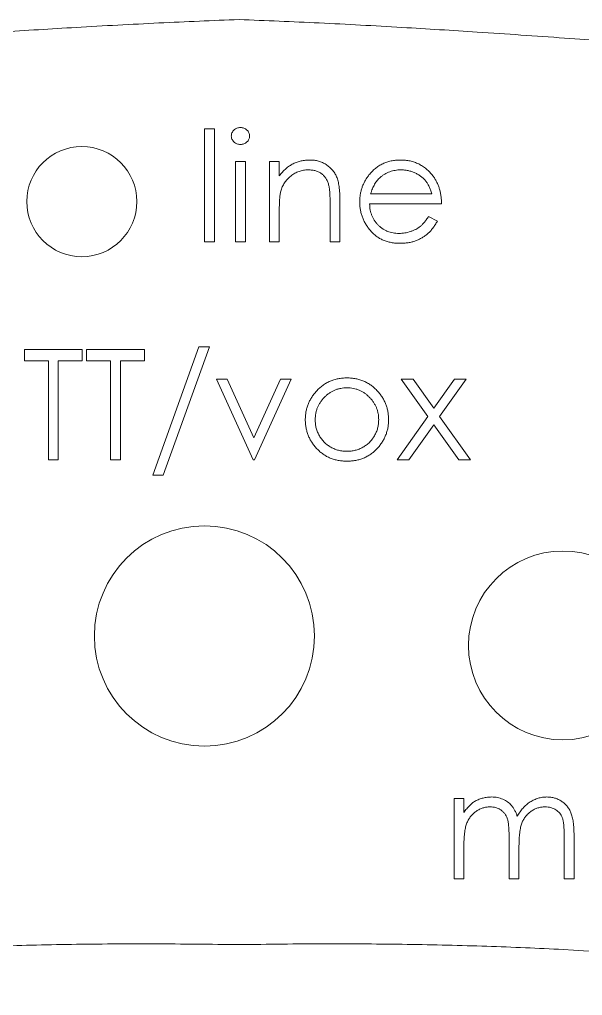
# Model space of a CAD drawing. Header units: millimetres. Extents: x -29.7 to 29.7, y -13.4 to 17.6.
# Drawn here: x -6.98 to 10.92, y -13.39 to 17.63 of the extents above; entities that cross this region are included whole.
import ezdxf

# ---------------------------------------------------------------- set-up
doc = ezdxf.new("R2010")
doc.units = ezdxf.units.MM

msp = doc.modelspace()

# ---------------------------------------------------------------- linework, layer by layer
at = {"color": 7, "linetype": 'Continuous', "lineweight": 15}
for p, q in [((-1.102, 14.151), (-0.788, 14.151)), ((-1.102, 10.562), (-1.102, 14.151)), ((-0.788, 14.151), (-0.788, 10.562)), ((-0.114, 13.119), (0.2, 13.119)), ((-0.114, 10.562), (-0.114, 13.119)), ((0.2, 13.119), (0.2, 10.562)), ((0.962, 13.119), (1.277, 13.119)), ((0.962, 10.562), (0.962, 13.119)), ((1.277, 13.119), (1.277, 12.658)), ((3.206, 11.868), (3.206, 10.562)), ((4.181, 12.087), (6.123, 12.087)), ((1.277, 11.487), (1.277, 10.562)), ((2.892, 10.562), (2.892, 11.765)), ((6.437, 11.773), (4.148, 11.773)), ((6.023, 11.369), (6.302, 11.223)), ((-0.788, 10.562), (-1.102, 10.562)), ((0.2, 10.562), (-0.114, 10.562)), ((1.277, 10.562), (0.962, 10.562)), ((3.206, 10.562), (2.892, 10.562)), ((-6.825, 7.138), (-4.985, 7.138)), ((-6.825, 6.779), (-6.825, 7.138)), ((-4.985, 7.138), (-4.985, 6.779)), ((-4.851, 7.138), (-3.011, 7.138)), ((-4.851, 6.779), (-4.851, 7.138)), ((-3.011, 7.138), (-3.011, 6.779)), ((-2.742, 3.144), (-1.278, 7.227)), ((-0.947, 7.227), (-2.411, 3.144)), ((-1.278, 7.227), (-0.947, 7.227)), ((-6.062, 6.779), (-6.825, 6.779)), ((-6.062, 3.638), (-6.062, 6.779)), ((-5.748, 6.779), (-5.748, 3.638)), ((-4.985, 6.779), (-5.748, 6.779)), ((-4.088, 6.779), (-4.851, 6.779)), ((-4.088, 3.638), (-4.088, 6.779)), ((-3.774, 6.779), (-3.774, 3.638)), ((-3.011, 6.779), (-3.774, 6.779)), ((-0.723, 6.195), (-0.383, 6.195)), ((0.444, 3.638), (-0.723, 6.195)), ((-0.383, 6.195), (0.467, 4.333)), ((0.467, 4.333), (1.316, 6.195)), ((1.656, 6.195), (0.489, 3.638)), ((1.316, 6.195), (1.656, 6.195)), ((5.156, 6.195), (5.529, 6.195)), ((6.001, 5.011), (5.156, 6.195)), ((5.529, 6.195), (6.188, 5.273)), ((6.188, 5.273), (6.846, 6.195)), ((7.22, 6.195), (6.375, 5.011)), ((6.846, 6.195), (7.22, 6.195)), ((5.021, 3.638), (6.001, 5.011)), ((6.375, 5.011), (7.354, 3.638)), ((6.188, 4.749), (5.395, 3.638)), ((6.981, 3.638), (6.188, 4.749)), ((-5.748, 3.638), (-6.062, 3.638)), ((-3.774, 3.638), (-4.088, 3.638)), ((0.489, 3.638), (0.444, 3.638)), ((5.395, 3.638), (5.021, 3.638)), ((7.354, 3.638), (6.981, 3.638)), ((-2.411, 3.144), (-2.742, 3.144)), ((6.834, -7.123), (7.148, -7.123)), ((6.834, -9.681), (6.834, -7.123)), ((7.148, -7.123), (7.148, -7.568)), ((10.334, -9.681), (10.334, -8.294)), ((10.648, -8.296), (10.648, -9.681)), ((7.148, -8.605), (7.148, -9.681)), ((8.584, -9.681), (8.584, -8.38)), ((8.898, -8.686), (8.898, -9.681)), ((7.148, -9.681), (6.834, -9.681)), ((8.898, -9.681), (8.584, -9.681)), ((10.648, -9.681), (10.334, -9.681))]:
    msp.add_line(p, q, dxfattribs=at)
for centre, radius in [((-5.002, 11.842), 1.75), ((-1.102, -1.962), 3.5), ((10.293, -2.262), 3)]:
    msp.add_circle(centre, radius, dxfattribs=at)
for points, knots in [([(0, 17.629), (-0.422, 17.612), (-1.272, 17.579), (-2.557, 17.519), (-3.863, 17.453), (-5.54, 17.359), (-7.708, 17.223), (-10.296, 17.045), (-12.948, 16.852), (-15.104, 16.694), (-16.829, 16.573), (-18.157, 16.475), (-19.449, 16.355), (-20.762, 16.191), (-22.006, 15.972), (-23.287, 15.653), (-24.489, 15.225), (-25.645, 14.627), (-26.49, 13.981), (-27.08, 13.35), (-27.581, 12.682), (-28.107, 11.733), (-28.585, 10.529), (-28.958, 9.261), (-29.342, 7.589), (-29.641, 5.474), (-29.725, 3.349), (-29.715, 1.866), (-29.708, 1.018), (-29.699, 0.259), (-29.702, -0.8), (-29.718, -2.072), (-29.737, -3.433), (-29.742, -4.748), (-29.721, -6.022), (-29.661, -7.297), (-29.547, -8.32), (-29.368, -9.153), (-29.173, -9.795), (-28.901, -10.435), (-28.465, -11.174), (-27.8, -11.977), (-27.005, -12.622), (-26.248, -13.029), (-25.651, -13.247), (-25.023, -13.366), (-24.398, -13.396), (-23.745, -13.362), (-23.104, -13.288), (-22.448, -13.19), (-21.599, -13.057), (-20.108, -12.842), (-17.978, -12.567), (-15.422, -12.294), (-12.86, -12.078), (-10.34, -11.92), (-7.828, -11.814), (-5.303, -11.756), (-2.683, -11.737), (-0.905, -11.76), (0, -11.771)], [0, 0, 0, 0, 0.01536, 0.030974, 0.046844, 0.062969, 0.092111, 0.125923, 0.1574, 0.188877, 0.204616, 0.220355, 0.237352, 0.251861, 0.268484, 0.283327, 0.299857, 0.314807, 0.330573, 0.338282, 0.34619, 0.360916, 0.377595, 0.393272, 0.408977, 0.440015, 0.470867, 0.4863, 0.494019, 0.501738, 0.513903, 0.532596, 0.548024, 0.563455, 0.580478, 0.594375, 0.609925, 0.617893, 0.625348, 0.634318, 0.643156, 0.656487, 0.672071, 0.680056, 0.687686, 0.695103, 0.703235, 0.710388, 0.718897, 0.726718, 0.73454, 0.750181, 0.78155, 0.812714, 0.843753, 0.875134, 0.904631, 0.935268, 0.967054, 1, 1, 1, 1]), ([(0, -11.771), (0.457, -11.764), (1.364, -11.751), (2.712, -11.744), (4.036, -11.747), (5.336, -11.761), (6.612, -11.786), (7.864, -11.821), (9.093, -11.868), (11.622, -11.987), (15.448, -12.269), (19.287, -12.723), (21.622, -13.061), (22.472, -13.194), (23.128, -13.292), (23.769, -13.364), (24.422, -13.396), (25.048, -13.363), (25.677, -13.24), (26.273, -13.017), (27.029, -12.605), (27.804, -11.971), (28.461, -11.177), (28.9, -10.44), (29.181, -9.774), (29.377, -9.115), (29.553, -8.28), (29.663, -7.259), (29.722, -5.991), (29.743, -4.722), (29.737, -3.411), (29.712, -1.717), (29.693, -0.021), (29.715, 1.675), (29.724, 3.369), (29.64, 5.484), (29.342, 7.583), (28.963, 9.241), (28.593, 10.507), (28.115, 11.718), (27.585, 12.677), (27.078, 13.353), (26.484, 13.986), (25.637, 14.632), (24.479, 15.229), (23.273, 15.657), (21.988, 15.976), (20.741, 16.194), (19.428, 16.358), (18.137, 16.477), (16.811, 16.574), (15.088, 16.695), (12.934, 16.853), (10.286, 17.045), (7.7, 17.224), (5.1, 17.386), (2.576, 17.523), (0.849, 17.594), (0, 17.629)], [0, 0, 0, 0, 0.016646, 0.033002, 0.049067, 0.064844, 0.080332, 0.095534, 0.110451, 0.125084, 0.187692, 0.25008, 0.265744, 0.273581, 0.281412, 0.289884, 0.297037, 0.305183, 0.312643, 0.320275, 0.328274, 0.343892, 0.356367, 0.36562, 0.375044, 0.382569, 0.390638, 0.406053, 0.419912, 0.436829, 0.452236, 0.467652, 0.498509, 0.513962, 0.529402, 0.56017, 0.590926, 0.606414, 0.622061, 0.638885, 0.653736, 0.661755, 0.669585, 0.685279, 0.700259, 0.716842, 0.731732, 0.748431, 0.762903, 0.779879, 0.795601, 0.811323, 0.842768, 0.874212, 0.907979, 0.937106, 0.969058, 1, 1, 1, 1]), ([(-0.249, 13.926), (-0.248, 13.944), (-0.246, 13.979), (-0.229, 14.031), (-0.202, 14.078), (-0.164, 14.119), (-0.12, 14.153), (-0.07, 14.178), (-0.016, 14.194), (0.022, 14.195), (0.041, 14.196)], [0, 0, 0, 0, 0.12329, 0.242149, 0.363437, 0.489745, 0.618115, 0.744894, 0.868932, 1, 1, 1, 1]), ([(0.041, 14.196), (0.061, 14.195), (0.099, 14.194), (0.154, 14.179), (0.204, 14.153), (0.249, 14.118), (0.287, 14.078), (0.314, 14.031), (0.331, 13.979), (0.333, 13.944), (0.334, 13.926)], [0, 0, 0, 0, 0.1318993, 0.2582841, 0.3843411, 0.5119796, 0.638632, 0.7592298, 0.8774122, 1, 1, 1, 1]), ([(0.041, 13.658), (0.022, 13.659), (-0.016, 13.66), (-0.07, 13.676), (-0.12, 13.701), (-0.164, 13.736), (-0.202, 13.777), (-0.229, 13.823), (-0.246, 13.873), (-0.248, 13.908), (-0.249, 13.926)], [0, 0, 0, 0, 0.131867, 0.256661, 0.384213, 0.513365, 0.640443, 0.761085, 0.879146, 1, 1, 1, 1]), ([(0.334, 13.926), (0.333, 13.908), (0.331, 13.873), (0.314, 13.823), (0.287, 13.776), (0.249, 13.736), (0.204, 13.701), (0.154, 13.676), (0.099, 13.661), (0.061, 13.659), (0.041, 13.658)], [0, 0, 0, 0, 0.1201621, 0.2375463, 0.3574971, 0.4849171, 0.6133293, 0.7401504, 0.8673013, 1, 1, 1, 1]), ([(1.277, 12.658), (1.31, 12.7), (1.375, 12.781), (1.484, 12.888), (1.598, 12.976), (1.718, 13.046), (1.844, 13.099), (1.974, 13.137), (2.11, 13.16), (2.203, 13.163), (2.25, 13.164)], [0, 0, 0, 0, 0.140976, 0.273569, 0.398988, 0.51993, 0.63811, 0.756589, 0.87686, 1, 1, 1, 1]), ([(2.25, 13.164), (2.297, 13.163), (2.39, 13.159), (2.525, 13.132), (2.651, 13.086), (2.767, 13.023), (2.872, 12.944), (2.965, 12.853), (3.041, 12.747), (3.092, 12.65), (3.126, 12.563), (3.147, 12.489), (3.165, 12.406), (3.181, 12.315), (3.191, 12.215), (3.2, 12.107), (3.206, 11.99), (3.206, 11.91), (3.206, 11.868)], [0, 0, 0, 0, 0.0772404, 0.1511781, 0.223488, 0.2955426, 0.3669763, 0.4371305, 0.5070436, 0.5785597, 0.6166135, 0.6587562, 0.7044912, 0.7548031, 0.8093316, 0.8682745, 0.9320729, 1, 1, 1, 1]), ([(4.129, 12.688), (4.16, 12.725), (4.223, 12.8), (4.328, 12.898), (4.443, 12.98), (4.564, 13.048), (4.695, 13.1), (4.832, 13.138), (4.978, 13.16), (5.078, 13.163), (5.129, 13.164)], [0, 0, 0, 0, 0.128835, 0.253589, 0.374643, 0.49534, 0.616325, 0.739759, 0.866842, 1, 1, 1, 1]), ([(5.129, 13.164), (5.181, 13.163), (5.284, 13.16), (5.434, 13.136), (5.576, 13.097), (5.71, 13.041), (5.835, 12.97), (5.952, 12.882), (6.062, 12.78), (6.126, 12.701), (6.158, 12.661)], [0, 0, 0, 0, 0.13204, 0.259033, 0.38188, 0.502258, 0.622752, 0.744743, 0.870109, 1, 1, 1, 1]), ([(2.195, 12.85), (2.17, 12.85), (2.12, 12.849), (2.046, 12.839), (1.974, 12.824), (1.903, 12.803), (1.836, 12.774), (1.769, 12.742), (1.706, 12.701), (1.644, 12.656), (1.587, 12.606), (1.533, 12.553), (1.486, 12.497), (1.443, 12.438), (1.405, 12.376), (1.373, 12.311), (1.345, 12.243), (1.332, 12.196), (1.325, 12.173)], [0, 0, 0, 0, 0.063986, 0.126627, 0.188984, 0.25023, 0.312351, 0.374574, 0.438148, 0.50292, 0.567974, 0.630771, 0.692935, 0.754398, 0.815218, 0.876117, 0.938015, 1, 1, 1, 1]), ([(2.855, 12.347), (2.844, 12.386), (2.824, 12.463), (2.773, 12.567), (2.709, 12.655), (2.631, 12.727), (2.54, 12.783), (2.436, 12.822), (2.32, 12.846), (2.238, 12.849), (2.195, 12.85)], [0, 0, 0, 0, 0.13552, 0.260833, 0.378476, 0.493178, 0.609281, 0.729981, 0.859261, 1, 1, 1, 1]), ([(5.145, 12.85), (5.113, 12.85), (5.051, 12.848), (4.96, 12.837), (4.872, 12.818), (4.788, 12.792), (4.707, 12.757), (4.629, 12.717), (4.555, 12.667), (4.509, 12.629), (4.486, 12.61)], [0, 0, 0, 0, 0.131092, 0.259141, 0.384162, 0.505992, 0.629098, 0.750669, 0.874039, 1, 1, 1, 1]), ([(6.123, 12.087), (6.111, 12.129), (6.089, 12.209), (6.043, 12.32), (5.991, 12.419), (5.929, 12.505), (5.859, 12.581), (5.779, 12.647), (5.688, 12.706), (5.589, 12.757), (5.483, 12.799), (5.372, 12.828), (5.259, 12.847), (5.183, 12.849), (5.145, 12.85)], [0, 0, 0, 0, 0.09624, 0.185231, 0.267501, 0.3444, 0.419595, 0.496891, 0.576638, 0.660268, 0.745387, 0.83004, 0.914474, 1, 1, 1, 1]), ([(3.834, 11.834), (3.835, 11.873), (3.837, 11.951), (3.851, 12.066), (3.874, 12.178), (3.906, 12.287), (3.948, 12.392), (3.999, 12.495), (4.059, 12.594), (4.105, 12.656), (4.129, 12.688)], [0, 0, 0, 0, 0.1280448, 0.2537679, 0.3774284, 0.5005508, 0.6232959, 0.7465783, 0.8723475, 1, 1, 1, 1]), ([(4.486, 12.61), (4.469, 12.595), (4.435, 12.565), (4.39, 12.512), (4.347, 12.455), (4.307, 12.392), (4.271, 12.324), (4.238, 12.25), (4.207, 12.171), (4.19, 12.116), (4.181, 12.087)], [0, 0, 0, 0, 0.109984, 0.22258, 0.3385, 0.458709, 0.585535, 0.717518, 0.854667, 1, 1, 1, 1]), ([(6.158, 12.661), (6.181, 12.631), (6.225, 12.57), (6.28, 12.472), (6.328, 12.37), (6.366, 12.261), (6.397, 12.147), (6.42, 12.027), (6.433, 11.902), (6.436, 11.817), (6.437, 11.773)], [0, 0, 0, 0, 0.1185218, 0.2362548, 0.3561744, 0.4772497, 0.6015399, 0.7296184, 0.8621583, 1, 1, 1, 1]), ([(1.325, 12.173), (1.321, 12.156), (1.312, 12.118), (1.303, 12.056), (1.295, 11.985), (1.288, 11.904), (1.283, 11.813), (1.279, 11.713), (1.277, 11.603), (1.277, 11.526), (1.277, 11.487)], [0, 0, 0, 0, 0.076995, 0.167615, 0.271052, 0.38946, 0.520843, 0.666399, 0.826094, 1, 1, 1, 1]), ([(2.892, 11.765), (2.892, 11.8), (2.891, 11.866), (2.89, 11.962), (2.887, 12.048), (2.883, 12.126), (2.878, 12.194), (2.872, 12.253), (2.864, 12.303), (2.858, 12.333), (2.855, 12.347)], [0, 0, 0, 0, 0.17885, 0.34211, 0.489826, 0.623254, 0.74008, 0.841483, 0.928908, 1, 1, 1, 1]), ([(5.121, 10.517), (5.072, 10.518), (4.976, 10.52), (4.836, 10.54), (4.705, 10.571), (4.582, 10.615), (4.467, 10.672), (4.36, 10.742), (4.262, 10.824), (4.174, 10.92), (4.094, 11.021), (4.024, 11.127), (3.966, 11.237), (3.918, 11.35), (3.88, 11.466), (3.853, 11.586), (3.838, 11.709), (3.835, 11.792), (3.834, 11.834)], [0, 0, 0, 0, 0.071579, 0.139629, 0.204797, 0.268135, 0.329814, 0.391301, 0.453434, 0.516552, 0.579631, 0.641119, 0.701294, 0.76081, 0.819932, 0.87892, 0.938983, 1, 1, 1, 1]), ([(4.148, 11.773), (4.15, 11.74), (4.153, 11.673), (4.167, 11.576), (4.189, 11.484), (4.221, 11.397), (4.258, 11.314), (4.305, 11.236), (4.36, 11.163), (4.422, 11.094), (4.491, 11.033), (4.563, 10.978), (4.64, 10.933), (4.721, 10.895), (4.805, 10.866), (4.894, 10.846), (4.987, 10.833), (5.05, 10.832), (5.082, 10.831)], [0, 0, 0, 0, 0.0683846, 0.1344756, 0.1983911, 0.2607535, 0.3218292, 0.3830372, 0.4446531, 0.507398, 0.5698252, 0.6307776, 0.6909287, 0.7509451, 0.8110495, 0.8723309, 0.9350041, 1, 1, 1, 1]), ([(5.082, 10.831), (5.113, 10.832), (5.175, 10.833), (5.268, 10.845), (5.359, 10.863), (5.448, 10.889), (5.534, 10.921), (5.613, 10.959), (5.686, 11.001), (5.754, 11.049), (5.82, 11.108), (5.886, 11.182), (5.956, 11.269), (6, 11.335), (6.023, 11.369)], [0, 0, 0, 0, 0.0825923, 0.1638789, 0.2456587, 0.3277257, 0.40861, 0.4857491, 0.5591691, 0.6302685, 0.705306, 0.792065, 0.8897964, 1, 1, 1, 1]), ([(6.302, 11.223), (6.28, 11.183), (6.237, 11.107), (6.162, 11.001), (6.084, 10.906), (5.999, 10.825), (5.91, 10.753), (5.815, 10.691), (5.715, 10.638), (5.609, 10.593), (5.496, 10.559), (5.377, 10.535), (5.251, 10.519), (5.165, 10.518), (5.121, 10.517)], [0, 0, 0, 0, 0.09337, 0.181661, 0.265874, 0.346355, 0.4246, 0.501903, 0.579992, 0.658443, 0.738672, 0.821894, 0.908801, 1, 1, 1, 1]), ([(2.455, 5.817), (2.487, 5.851), (2.551, 5.917), (2.659, 6.003), (2.771, 6.077), (2.891, 6.136), (3.016, 6.183), (3.149, 6.216), (3.287, 6.237), (3.381, 6.239), (3.429, 6.24)], [0, 0, 0, 0, 0.128498, 0.252713, 0.374819, 0.496436, 0.617911, 0.741288, 0.8687, 1, 1, 1, 1]), ([(3.429, 6.24), (3.477, 6.239), (3.572, 6.237), (3.709, 6.216), (3.841, 6.183), (3.967, 6.138), (4.085, 6.077), (4.198, 6.005), (4.305, 5.919), (4.369, 5.852), (4.401, 5.819)], [0, 0, 0, 0, 0.131751, 0.258332, 0.382134, 0.503804, 0.624693, 0.746871, 0.871514, 1, 1, 1, 1]), ([(3.428, 5.926), (3.394, 5.925), (3.327, 5.923), (3.229, 5.909), (3.134, 5.886), (3.042, 5.853), (2.955, 5.811), (2.871, 5.759), (2.79, 5.699), (2.715, 5.629), (2.646, 5.553), (2.585, 5.472), (2.534, 5.388), (2.491, 5.3), (2.459, 5.207), (2.436, 5.11), (2.421, 5.01), (2.419, 4.942), (2.418, 4.907)], [0, 0, 0, 0, 0.063846, 0.126044, 0.187165, 0.247399, 0.30838, 0.36978, 0.432584, 0.497641, 0.562401, 0.625557, 0.687332, 0.748313, 0.809791, 0.871768, 0.934836, 1, 1, 1, 1]), ([(4.438, 4.907), (4.437, 4.942), (4.435, 5.01), (4.42, 5.11), (4.397, 5.207), (4.365, 5.3), (4.323, 5.388), (4.27, 5.472), (4.21, 5.554), (4.14, 5.629), (4.065, 5.699), (3.984, 5.759), (3.9, 5.811), (3.813, 5.853), (3.722, 5.885), (3.627, 5.909), (3.529, 5.923), (3.462, 5.925), (3.428, 5.926)], [0, 0, 0, 0, 0.065185, 0.128274, 0.19027, 0.251768, 0.312769, 0.374793, 0.43797, 0.503047, 0.568125, 0.63095, 0.692369, 0.752973, 0.813641, 0.874355, 0.936573, 1, 1, 1, 1]), ([(2.104, 4.909), (2.105, 4.952), (2.108, 5.037), (2.124, 5.162), (2.151, 5.283), (2.19, 5.399), (2.24, 5.51), (2.3, 5.618), (2.372, 5.721), (2.427, 5.784), (2.455, 5.817)], [0, 0, 0, 0, 0.128919, 0.255238, 0.378679, 0.501088, 0.622714, 0.746241, 0.871589, 1, 1, 1, 1]), ([(4.401, 5.819), (4.429, 5.787), (4.485, 5.723), (4.556, 5.619), (4.617, 5.512), (4.666, 5.4), (4.705, 5.284), (4.732, 5.163), (4.748, 5.037), (4.751, 4.952), (4.752, 4.909)], [0, 0, 0, 0, 0.128157, 0.253834, 0.376506, 0.498534, 0.621368, 0.744565, 0.870634, 1, 1, 1, 1]), ([(3.429, 3.593), (3.382, 3.594), (3.288, 3.596), (3.152, 3.615), (3.022, 3.646), (2.898, 3.689), (2.781, 3.745), (2.671, 3.813), (2.568, 3.894), (2.473, 3.986), (2.387, 4.086), (2.311, 4.191), (2.247, 4.301), (2.195, 4.414), (2.154, 4.532), (2.126, 4.655), (2.107, 4.781), (2.105, 4.866), (2.104, 4.909)], [0, 0, 0, 0, 0.068742, 0.134635, 0.198324, 0.260825, 0.322714, 0.384555, 0.446913, 0.510958, 0.574931, 0.636685, 0.697483, 0.757134, 0.816966, 0.876818, 0.937663, 1, 1, 1, 1]), ([(2.418, 4.907), (2.42, 4.863), (2.423, 4.774), (2.449, 4.643), (2.493, 4.517), (2.551, 4.398), (2.625, 4.287), (2.711, 4.188), (2.81, 4.103), (2.919, 4.032), (3.038, 3.976), (3.163, 3.937), (3.294, 3.911), (3.383, 3.908), (3.428, 3.907)], [0, 0, 0, 0, 0.084733, 0.168179, 0.251488, 0.335841, 0.419834, 0.502345, 0.583649, 0.665931, 0.748717, 0.831047, 0.91441, 1, 1, 1, 1]), ([(3.428, 3.907), (3.473, 3.908), (3.563, 3.911), (3.693, 3.936), (3.818, 3.977), (3.936, 4.032), (4.046, 4.103), (4.145, 4.188), (4.231, 4.287), (4.304, 4.398), (4.364, 4.517), (4.407, 4.643), (4.433, 4.774), (4.436, 4.863), (4.438, 4.907)], [0, 0, 0, 0, 0.085606, 0.168983, 0.250908, 0.333708, 0.416005, 0.49766, 0.579893, 0.663902, 0.748466, 0.831791, 0.915252, 1, 1, 1, 1]), ([(4.752, 4.909), (4.751, 4.866), (4.749, 4.781), (4.731, 4.655), (4.702, 4.532), (4.661, 4.414), (4.609, 4.301), (4.545, 4.191), (4.469, 4.086), (4.383, 3.986), (4.288, 3.894), (4.185, 3.814), (4.076, 3.745), (3.959, 3.689), (3.836, 3.646), (3.706, 3.615), (3.57, 3.596), (3.477, 3.594), (3.429, 3.593)], [0, 0, 0, 0, 0.062416, 0.123337, 0.183265, 0.243172, 0.302898, 0.363774, 0.425605, 0.489659, 0.553785, 0.616222, 0.677854, 0.739517, 0.802097, 0.865866, 0.931508, 1, 1, 1, 1]), ([(7.502, -7.208), (7.544, -7.188), (7.627, -7.149), (7.759, -7.108), (7.893, -7.084), (7.984, -7.08), (8.03, -7.078)], [0, 0, 0, 0, 0.253734, 0.503035, 0.750014, 1, 1, 1, 1]), ([(8.03, -7.078), (8.061, -7.08), (8.122, -7.082), (8.212, -7.095), (8.3, -7.118), (8.385, -7.151), (8.465, -7.19), (8.538, -7.236), (8.603, -7.288), (8.661, -7.347), (8.714, -7.417), (8.762, -7.498), (8.806, -7.592), (8.831, -7.66), (8.844, -7.696)], [0, 0, 0, 0, 0.084152, 0.166532, 0.248836, 0.331246, 0.412957, 0.490494, 0.566156, 0.639987, 0.716765, 0.802144, 0.895833, 1, 1, 1, 1]), ([(8.844, -7.696), (8.857, -7.671), (8.884, -7.623), (8.93, -7.554), (8.977, -7.49), (9.027, -7.43), (9.08, -7.374), (9.135, -7.323), (9.192, -7.277), (9.272, -7.223), (9.376, -7.165), (9.507, -7.115), (9.643, -7.084), (9.735, -7.08), (9.782, -7.078)], [0, 0, 0, 0, 0.071766, 0.141226, 0.209116, 0.27484, 0.339483, 0.402476, 0.464942, 0.526833, 0.647415, 0.765562, 0.881615, 1, 1, 1, 1]), ([(9.782, -7.078), (9.825, -7.08), (9.909, -7.083), (10.031, -7.108), (10.145, -7.151), (10.25, -7.209), (10.345, -7.282), (10.428, -7.369), (10.498, -7.47), (10.543, -7.564), (10.574, -7.647), (10.593, -7.718), (10.61, -7.796), (10.624, -7.882), (10.634, -7.975), (10.642, -8.075), (10.647, -8.183), (10.648, -8.257), (10.648, -8.296)], [0, 0, 0, 0, 0.075604, 0.147965, 0.218797, 0.28947, 0.359724, 0.429708, 0.500497, 0.574429, 0.613947, 0.657155, 0.703973, 0.754939, 0.809707, 0.868833, 0.932385, 1, 1, 1, 1]), ([(7.148, -7.568), (7.176, -7.529), (7.23, -7.454), (7.319, -7.356), (7.408, -7.273), (7.472, -7.229), (7.502, -7.208)], [0, 0, 0, 0, 0.283595, 0.543395, 0.780646, 1, 1, 1, 1]), ([(7.975, -7.393), (7.937, -7.394), (7.861, -7.397), (7.75, -7.425), (7.642, -7.468), (7.54, -7.527), (7.447, -7.601), (7.365, -7.688), (7.296, -7.787), (7.25, -7.879), (7.221, -7.961), (7.201, -8.03), (7.184, -8.107), (7.172, -8.192), (7.16, -8.284), (7.154, -8.384), (7.148, -8.492), (7.148, -8.566), (7.148, -8.605)], [0, 0, 0, 0, 0.0686771, 0.136871, 0.2061144, 0.2775382, 0.349772, 0.4212508, 0.4929108, 0.5670266, 0.6066142, 0.649704, 0.6973032, 0.7490857, 0.8048806, 0.865485, 0.9302371, 1, 1, 1, 1]), ([(8.584, -8.38), (8.584, -8.344), (8.583, -8.273), (8.581, -8.172), (8.576, -8.08), (8.57, -7.997), (8.561, -7.924), (8.552, -7.859), (8.54, -7.804), (8.522, -7.743), (8.493, -7.677), (8.447, -7.606), (8.389, -7.543), (8.321, -7.49), (8.245, -7.446), (8.161, -7.415), (8.07, -7.396), (8.007, -7.394), (7.975, -7.393)], [0, 0, 0, 0, 0.08253, 0.158779, 0.227738, 0.289946, 0.345499, 0.393896, 0.436374, 0.472122, 0.536384, 0.599078, 0.661948, 0.726311, 0.791771, 0.858647, 0.927305, 1, 1, 1, 1]), ([(9.727, -7.393), (9.687, -7.394), (9.609, -7.397), (9.495, -7.425), (9.385, -7.468), (9.282, -7.531), (9.188, -7.606), (9.107, -7.695), (9.041, -7.795), (8.995, -7.888), (8.967, -7.972), (8.948, -8.045), (8.933, -8.128), (8.919, -8.221), (8.91, -8.323), (8.902, -8.435), (8.899, -8.558), (8.898, -8.642), (8.898, -8.686)], [0, 0, 0, 0, 0.068158, 0.134707, 0.201865, 0.270788, 0.340024, 0.408083, 0.476813, 0.547346, 0.58564, 0.628865, 0.677153, 0.730803, 0.789807, 0.854325, 0.924365, 1, 1, 1, 1]), ([(10.334, -8.294), (10.334, -8.261), (10.333, -8.199), (10.331, -8.108), (10.326, -8.026), (10.32, -7.952), (10.311, -7.886), (10.301, -7.827), (10.289, -7.777), (10.271, -7.721), (10.241, -7.659), (10.195, -7.592), (10.138, -7.534), (10.071, -7.484), (9.996, -7.443), (9.913, -7.413), (9.822, -7.395), (9.759, -7.393), (9.727, -7.393)], [0, 0, 0, 0, 0.078343, 0.1505633, 0.2161511, 0.2756798, 0.3287071, 0.3759044, 0.4173019, 0.4526927, 0.5172653, 0.5812166, 0.6453219, 0.7120245, 0.78013, 0.8502182, 0.9226485, 1, 1, 1, 1])]:
    msp.add_open_spline(points, degree=3, knots=knots, dxfattribs=at)

doc.saveas('drawing.dxf')
